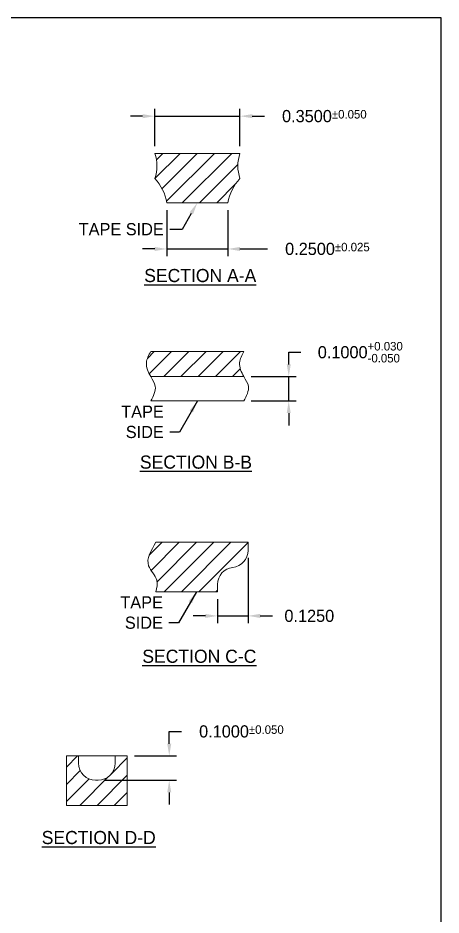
# Model space of a CAD drawing. Header units: inches. Extents: x 121 to 368, y 21 to 202.
# Drawn here: x 366.188 to 367.925, y 140.635 to 144.315 of the extents above; entities that cross this region are included whole.
import ezdxf
from ezdxf import colors
from ezdxf.entities.mleader import LeaderData, LeaderLine
from ezdxf.math import Vec2, Vec3

# ---------------------------------------------------------------- set-up
doc = ezdxf.new("R2010")
doc.units = ezdxf.units.IN
doc.header["$MEASUREMENT"] = 0
for name, color, linetype, lineweight in [('Dim', 7, 'Continuous', 5), ('Half Etch BT', 4, 'Continuous', 5), ('LF', 7, 'Continuous', 13)]:
    doc.layers.add(name, color=color, linetype=linetype, lineweight=lineweight)
doc.styles.get("Standard").update_dxf_attribs({"font": 'swromns.ttf'})
doc.dimstyles.new('3', dxfattribs={"dimtxt": 0.05, "dimasz": 0.05, "dimexe": 0.03, "dimexo": 0.03, "dimgap": 0.03, "dimtad": 0, "dimdec": 4, "dimzin": 0, "dimdsep": 46, "dimtxsty": 'Standard', "dimcen": 0, "dimadec": 0, "dimazin": 0, "dimtfac": 1, "dimtdec": 4, "dimtmove": 0, "dimatfit": 1, "dimfxl": 0, "dimtolj": 1, "dimtzin": 0, "dimarcsym": 0})
doc.dimstyles.new('3 ISO', dxfattribs={"dimtxt": 0.05, "dimasz": 0.05, "dimexe": 0.03, "dimexo": 0.03, "dimgap": 0.03, "dimtad": 0, "dimtih": 1, "dimtoh": 1, "dimdec": 4, "dimzin": 0, "dimdsep": 46, "dimtxsty": 'Standard', "dimcen": 0, "dimadec": 0, "dimazin": 0, "dimtfac": 1, "dimtdec": 4, "dimtofl": 0, "dimtmove": 0, "dimatfit": 3, "dimfxl": 0, "dimtolj": 1, "dimtzin": 0, "dimarcsym": 0})
pattern_1 = [(45, (364.014654, 142.263975), (-0.03535534, 0.03535534), [])]

# ---------------------------------------------------------------- blocks, each defined once
blk = doc.blocks.new('*D26')
at = {"layer": 'Defpoints', "color": 0}
for p in [(367.1326, 142.1307), (367.0076, 141.9616), (367.1326, 141.8623)]:
    blk.add_point(p, dxfattribs=at)
at = {"layer": 'Dim', "color": 0, "lineweight": -2}
for p, q in [((367.1326, 142.1007), (367.1326, 141.8323)), ((367.0076, 141.9316), (367.0076, 141.8323)), ((366.9576, 141.8623), (366.9076, 141.8623)), ((367.0076, 141.8623), (367.1326, 141.8623)), ((367.1826, 141.8623), (367.2326, 141.8623))]:
    blk.add_line(p, q, dxfattribs=at)
at = {"layer": 'Dim', "color": 0}
for points in [[(366.9576, 141.8706), (366.9576, 141.8539), (367.0076, 141.8623)], [(367.1826, 141.8706), (367.1826, 141.8539), (367.1326, 141.8623)]]:
    blk.add_solid(points, dxfattribs=at)
at = {"layer": 'Dim', "color": 0, "insert": (367.3842, 141.8623), "char_height": 0.05, "attachment_point": 5}
blk.add_mtext('\\A1;0.1250', dxfattribs=at)
blk = doc.blocks.new('*D42')
at = {"layer": 'Defpoints', "color": 0}
for p in [(367.1158, 142.8438), (367.2998, 142.8438), (367.1158, 142.7438)]:
    blk.add_point(p, dxfattribs=at)
at = {"layer": 'Dim', "color": 0, "lineweight": -2}
for p, q in [((367.2998, 142.8938), (367.2998, 142.9438)), ((367.2998, 142.9438), (367.3498, 142.9438)), ((367.1458, 142.8438), (367.3298, 142.8438)), ((367.2998, 142.7438), (367.2998, 142.8438)), ((367.1458, 142.7438), (367.3298, 142.7438)), ((367.2998, 142.6938), (367.2998, 142.6438))]:
    blk.add_line(p, q, dxfattribs=at)
at = {"layer": 'Dim', "color": 0}
for points in [[(367.2915, 142.8938), (367.3081, 142.8938), (367.2998, 142.8438)], [(367.2915, 142.6938), (367.3081, 142.6938), (367.2998, 142.7438)]]:
    blk.add_solid(points, dxfattribs=at)
at = {"layer": 'Dim', "color": 0, "insert": (367.5934, 142.9438), "char_height": 0.05, "attachment_point": 5}
blk.add_mtext('\\A1;0.1000{\\H0.035000;\\S+0.030^ -0.050;}', dxfattribs=at)
blk = doc.blocks.new('*D161')
at = {"layer": 'Defpoints', "color": 0}
for p in [(367.0997, 143.9118), (366.7497, 143.7594), (367.0997, 143.7594)]:
    blk.add_point(p, dxfattribs=at)
at = {"layer": 'Dim', "color": 0, "lineweight": -2}
for p, q in [((366.7497, 143.7894), (366.7497, 143.9418)), ((367.0997, 143.7894), (367.0997, 143.9418)), ((366.6997, 143.9118), (366.6497, 143.9118)), ((366.7497, 143.9118), (367.0997, 143.9118)), ((367.1497, 143.9118), (367.1997, 143.9118))]:
    blk.add_line(p, q, dxfattribs=at)
at = {"layer": 'Dim', "color": 0}
for points in [[(366.6997, 143.9201), (366.6997, 143.9034), (366.7497, 143.9118)], [(367.1497, 143.9201), (367.1497, 143.9034), (367.0997, 143.9118)]]:
    blk.add_solid(points, dxfattribs=at)
at = {"layer": 'Dim', "color": 0, "insert": (367.446, 143.9118), "char_height": 0.05, "attachment_point": 5}
blk.add_mtext('\\A2;0.3500{\\H0.035000;±0.050}', dxfattribs=at)
blk = doc.blocks.new('*D162')
at = {"layer": 'Defpoints', "color": 0}
for p in [(366.7997, 143.5564), (367.0497, 143.5564), (367.0497, 143.3672)]:
    blk.add_point(p, dxfattribs=at)
at = {"layer": 'Dim', "color": 0, "lineweight": -2}
for p, q in [((366.7997, 143.5264), (366.7997, 143.3372)), ((367.0497, 143.5264), (367.0497, 143.3372)), ((366.7497, 143.3672), (366.6997, 143.3672)), ((366.7997, 143.3672), (367.0497, 143.3672)), ((367.0997, 143.3672), (367.2122, 143.3672))]:
    blk.add_line(p, q, dxfattribs=at)
at = {"layer": 'Dim', "color": 0}
for points in [[(366.7497, 143.3755), (366.7497, 143.3588), (366.7997, 143.3672)], [(367.0997, 143.3755), (367.0997, 143.3588), (367.0497, 143.3672)]]:
    blk.add_solid(points, dxfattribs=at)
at = {"layer": 'Dim', "color": 0, "insert": (367.4585, 143.3672), "char_height": 0.05, "attachment_point": 5}
blk.add_mtext('\\A2;0.2500{\\H0.035000;±0.025}', dxfattribs=at)
blk = doc.blocks.new('*D163')
at = {"layer": 'Defpoints', "color": 0}
for p in [(366.6369, 141.2883), (366.8092, 141.2883), (366.5119, 141.1883)]:
    blk.add_point(p, dxfattribs=at)
at = {"layer": 'Dim', "color": 0, "lineweight": -2}
for p, q in [((366.8092, 141.3383), (366.8092, 141.3883)), ((366.8092, 141.3883), (366.8592, 141.3883)), ((366.6669, 141.2883), (366.8392, 141.2883)), ((366.5419, 141.1883), (366.8392, 141.1883)), ((366.8092, 141.1383), (366.8092, 141.0883))]:
    blk.add_line(p, q, dxfattribs=at)
at = {"layer": 'Dim', "color": 0}
for points in [[(366.8009, 141.3383), (366.8176, 141.3383), (366.8092, 141.2883)], [(366.8009, 141.1383), (366.8176, 141.1383), (366.8092, 141.1883)]]:
    blk.add_solid(points, dxfattribs=at)
at = {"layer": 'Dim', "color": 0, "insert": (367.1055, 141.3883), "char_height": 0.05, "attachment_point": 5}
blk.add_mtext('\\A2;0.1000{\\H0.035000;±0.050}', dxfattribs=at)

msp = doc.modelspace()

# ---------------------------------------------------------------- hatches: boundary and pattern name
at = {"layer": 'Half Etch BT'}
h = msp.add_hatch(dxfattribs=at)
h.set_pattern_fill('ANSI31', color=256, scale=0.4, style=0)
h.set_pattern_definition(pattern_1)
h.paths.add_polyline_path([(367.099695, 143.759392), (366.749695, 143.759392, -0.17246482), (366.749695, 143.656392, -0.1453894), (366.799695, 143.556392), (367.049695, 143.556392, -0.1453894), (367.099695, 143.656392, -0.17246482)])
h = msp.add_hatch(dxfattribs=at)
h.set_pattern_fill('ANSI31', color=256, scale=0.4, style=0)
h.set_pattern_definition(pattern_1)
edge = h.paths.add_edge_path()
edge.add_spline(control_points=[(367.115758, 142.843769), (367.105163, 142.862192), (367.088735, 142.898079), (367.107342, 142.931605), (367.115758, 142.946769)], knot_values=[0, 0, 0, 0, 0.05982368, 0.10922514, 0.10922514, 0.10922514, 0.10922514], degree=3, periodic=0)
edge.add_line((367.115758, 142.946769), (366.733632, 142.946769))
edge.add_spline(control_points=[(366.733632, 142.946769), (366.725216, 142.931605), (366.706609, 142.898079), (366.723036, 142.862192), (366.733632, 142.843769)], knot_values=[0, 0, 0, 0, 0.04940146, 0.10922514, 0.10922514, 0.10922514, 0.10922514], degree=3, periodic=0)
edge.add_line((366.733632, 142.843769), (367.115758, 142.843769))
h = msp.add_hatch(dxfattribs=at)
h.set_pattern_fill('ANSI31', color=256, scale=0.4, style=0)
h.set_pattern_definition([(45, (364.014654, 142.086405), (-0.0353553, 0.0353553), [])])
edge = h.paths.add_edge_path()
edge.add_spline(control_points=[(366.754771, 142.164551), (366.734413, 142.130873), (366.700441, 142.074672), (366.767309, 142.0171), (366.758411, 141.977677), (366.754771, 141.961551)], knot_values=[0, 0, 0, 0, 0.10159234, 0.16953211, 0.21655503, 0.21655503, 0.21655503, 0.21655503], degree=3, periodic=0)
edge.add_line((366.754771, 141.961551), (367.007558, 141.961551))
edge.add_line((367.007558, 141.961551), (367.007558, 141.991551))
edge.add_arc((367.077558, 141.991551), 0.07, 96.15064, 180, ccw=False)
edge.add_arc((367.062558, 142.130746), 0.07, 276.15064, 360)
edge.add_line((367.132558, 142.130746), (367.132558, 142.164551))
edge.add_line((367.132558, 142.164551), (366.754771, 142.164551))
h = msp.add_hatch(dxfattribs=at)
h.set_pattern_fill('ANSI31', color=256, scale=0.4, style=0)
h.set_pattern_definition(pattern_1)
h.paths.add_polyline_path([(366.636929, 141.2883), (366.586929, 141.2883), (366.586929, 141.2583, -0.41421356), (366.516929, 141.1883), (366.506929, 141.1883, -0.41421356), (366.436929, 141.2583), (366.436929, 141.2883), (366.386929, 141.2883), (366.386929, 141.0853), (366.636929, 141.0853)])

# ---------------------------------------------------------------- linework, layer by layer
for p, q in [((367.925098, 144.314654), (361.170101, 144.314654)), ((367.925098, 139.538394), (367.925098, 144.314654))]:
    msp.add_line(p, q)
at = {"layer": 'LF'}
for p, q in [((366.749695, 143.759392), (367.099695, 143.759392)), ((366.799695, 143.556392), (367.049695, 143.556392)), ((366.733632, 142.946769), (367.115758, 142.946769)), ((366.733632, 142.843769), (367.115758, 142.843769)), ((366.733632, 142.743769), (367.115758, 142.743769)), ((367.132558, 142.164551), (366.754771, 142.164551)), ((367.132558, 142.130746), (367.132558, 142.164551)), ((367.007558, 141.961551), (367.007558, 141.991551)), ((367.007558, 141.961551), (366.754771, 141.961551)), ((366.386929, 141.2883), (366.586929, 141.2883)), ((366.386929, 141.2883), (366.386929, 141.0853)), ((366.436929, 141.2883), (366.436929, 141.2583)), ((366.586929, 141.2883), (366.586929, 141.2583)), ((366.586929, 141.2883), (366.636929, 141.2883)), ((366.636929, 141.2883), (366.636929, 141.0853)), ((366.516929, 141.1883), (366.506929, 141.1883)), ((366.636929, 141.0853), (366.386929, 141.0853))]:
    msp.add_line(p, q, dxfattribs=at)
for centre, radius, start, end in [((366.60483, 143.707892), 0.153747, 340.429507, 19.570493), ((367.24456, 143.707892), 0.153747, 160.429507, 199.570493), ((366.606378, 143.522233), 0.196312, 10.020576, 43.109526), ((367.243012, 143.522233), 0.196312, 136.890474, 169.979424), ((367.062558, 142.130746), 0.07, 276.15064, 0), ((367.077558, 141.991551), 0.07, 96.15064, 180), ((366.506929, 141.2583), 0.07, 180, 270), ((366.516929, 141.2583), 0.07, 270, 0)]:
    msp.add_arc(centre, radius, start, end, dxfattribs=at)
for points in [[(366.733632, 142.946769), (366.715551, 142.900795), (366.733632, 142.843769), (366.751989, 142.804216), (366.733632, 142.743769)], [(367.115758, 142.946769), (367.097678, 142.900795), (367.115758, 142.843769), (367.134116, 142.804216), (367.115758, 142.743769)], [(366.754771, 142.164551), (366.724695, 142.067513), (366.758262, 142.008445), (366.754771, 141.961551)]]:
    msp.add_spline(points, degree=3, dxfattribs=at)

# ---------------------------------------------------------------- texts
at = {"char_height": 0.05385144, "attachment_point": 5}
for s, insert in [('{\\LSECTION A-A}', (366.936519, 143.257883)), ('{\\LSECTION B-B}', (366.918884, 142.492659)), ('{\\LSECTION C-C}', (366.932802, 141.696439)), ('{\\LSECTION D-D}', (366.519729, 140.953056))]:
    msp.add_mtext(s, dxfattribs=dict(at, insert=insert))
at = {"layer": 'Dim', "char_height": 0.05, "width": 0.00068247, "attachment_point": 9}
for insert in [(366.786904, 142.591043), (366.783236, 141.808825)]:
    msp.add_mtext('TAPE SIDE', dxfattribs=dict(at, insert=insert))

# ---------------------------------------------------------------- dimensions: what is measured, and where the dimension line sits
at = {"layer": 'Dim'}
for base, p1, p2, override, picture, middle in [((367.099695, 143.911757), (366.749695, 143.759392), (367.099695, 143.759392), {"dimtol": 1, "dimtp": 0.05, "dimtm": 0.05, "dimtfac": 0.7, "dimtdec": 3, "dimtolj": 2}, '*D161', (367.44599, 143.911757)), ((367.049695, 143.367175), (366.799695, 143.556392), (367.049695, 143.556392), {"dimgap": 0.03, "dimtol": 1, "dimlim": 0, "dimtp": 0.025, "dimtm": 0.025, "dimtfac": 0.7, "dimtdec": 3, "dimtolj": 2}, '*D162', (367.458466, 143.367175))]:
    dim = msp.add_linear_dim(base=base, p1=p1, p2=p2, dimstyle='3', override=override, dxfattribs=at)
    dim.commit()
    dim.dimension.update_dxf_attribs({"geometry": picture, "text_midpoint": middle, "dimtype": 160})
for base, p1, p2, override, picture, middle in [((367.299794, 142.843769), (367.115758, 142.743769), (367.115758, 142.843769), {"dimtol": 1, "dimtp": 0.03, "dimtm": 0.05, "dimtfac": 0.7, "dimtdec": 3, "dimtofl": 1}, '*D42', (367.593352, 142.943769)), ((366.809217, 141.2883), (366.511929, 141.1883), (366.636929, 141.2883), {"dimgap": 0.03, "dimtol": 1, "dimlim": 0, "dimtp": 0.05, "dimtm": 0.05, "dimtfac": 0.7, "dimtdec": 3, "dimtolj": 2}, '*D163', (367.105488, 141.3883))]:
    dim = msp.add_linear_dim(base=base, p1=p1, p2=p2, angle=90, dimstyle='3 ISO', override=override, dxfattribs=at)
    dim.commit()
    dim.dimension.update_dxf_attribs({"geometry": picture, "text_midpoint": middle})
dim = msp.add_linear_dim(base=(367.132558, 141.862283), p1=(367.007558, 141.961551), p2=(367.132558, 142.130746), dimstyle='3', dxfattribs=at)
dim.commit()
dim.dimension.update_dxf_attribs({"geometry": '*D26', "text_midpoint": (367.384171, 141.862283), "dimtype": 160})

# ---------------------------------------------------------------- leaders
at = {"layer": 'Dim', "annotation_type": 0, "has_hookline": 1, "hookline_direction": 1, "text_width": 0.372486}
for points in [[(366.924695, 142.743769), (366.850952, 142.616043), (366.811904, 142.616043)], [(366.921027, 141.961551), (366.847285, 141.833825), (366.808236, 141.833825)]]:
    msp.add_leader(points, dimstyle='3 ISO', override={"dimgap": 0.025, "dimtad": 0}, dxfattribs=at)
at = {"layer": 'Dim'}
ml = msp.add_multileader_mtext('Standard', dxfattribs=at)
ml.set_content('TAPE SIDE', color=256)
ml.set_leader_properties()
ml.build(insert=Vec2(0, 0))
ml.multileader.update_dxf_attribs({"dogleg_length": 0.05, "arrow_head_size": 0.05})
ctx = ml.context
ctx.base_point, ctx.char_height, ctx.arrow_head_size, ctx.landing_gap_size, ctx.plane_origin = Vec3(366.389384, 143.447577), 0.05, 0.05, 0.025, Vec3(366.924695, 143.556392)
ctx.text_align_type = 2
notes = []
notes.append((ctx, [(0, (1, 1, 0), (366.86187, 143.447577), (-1, 0), 0.05, [(0, [(366.924695, 143.556392)], 0, [])])]))
ctx.mtext.insert, ctx.mtext.alignment, ctx.mtext.flow_direction = Vec3(366.78687, 143.47331), 3, 5
for ctx, leaders in notes:
    for number, flags, end, landing, length, lines in leaders:
        leader = LeaderData()
        leader.index, (leader.has_last_leader_line, leader.has_dogleg_vector, leader.attachment_direction) = number, flags
        leader.last_leader_point, leader.dogleg_vector, leader.dogleg_length = Vec3(end), Vec3(landing), length
        for number, points, colour, breaks in lines:
            line = LeaderLine()
            line.index, line.vertices, line.color, line.breaks = number, Vec3.list(points), colors.encode_raw_color(colour), breaks
            leader.lines.append(line)
        ctx.leaders.append(leader)

doc.saveas('drawing.dxf')
